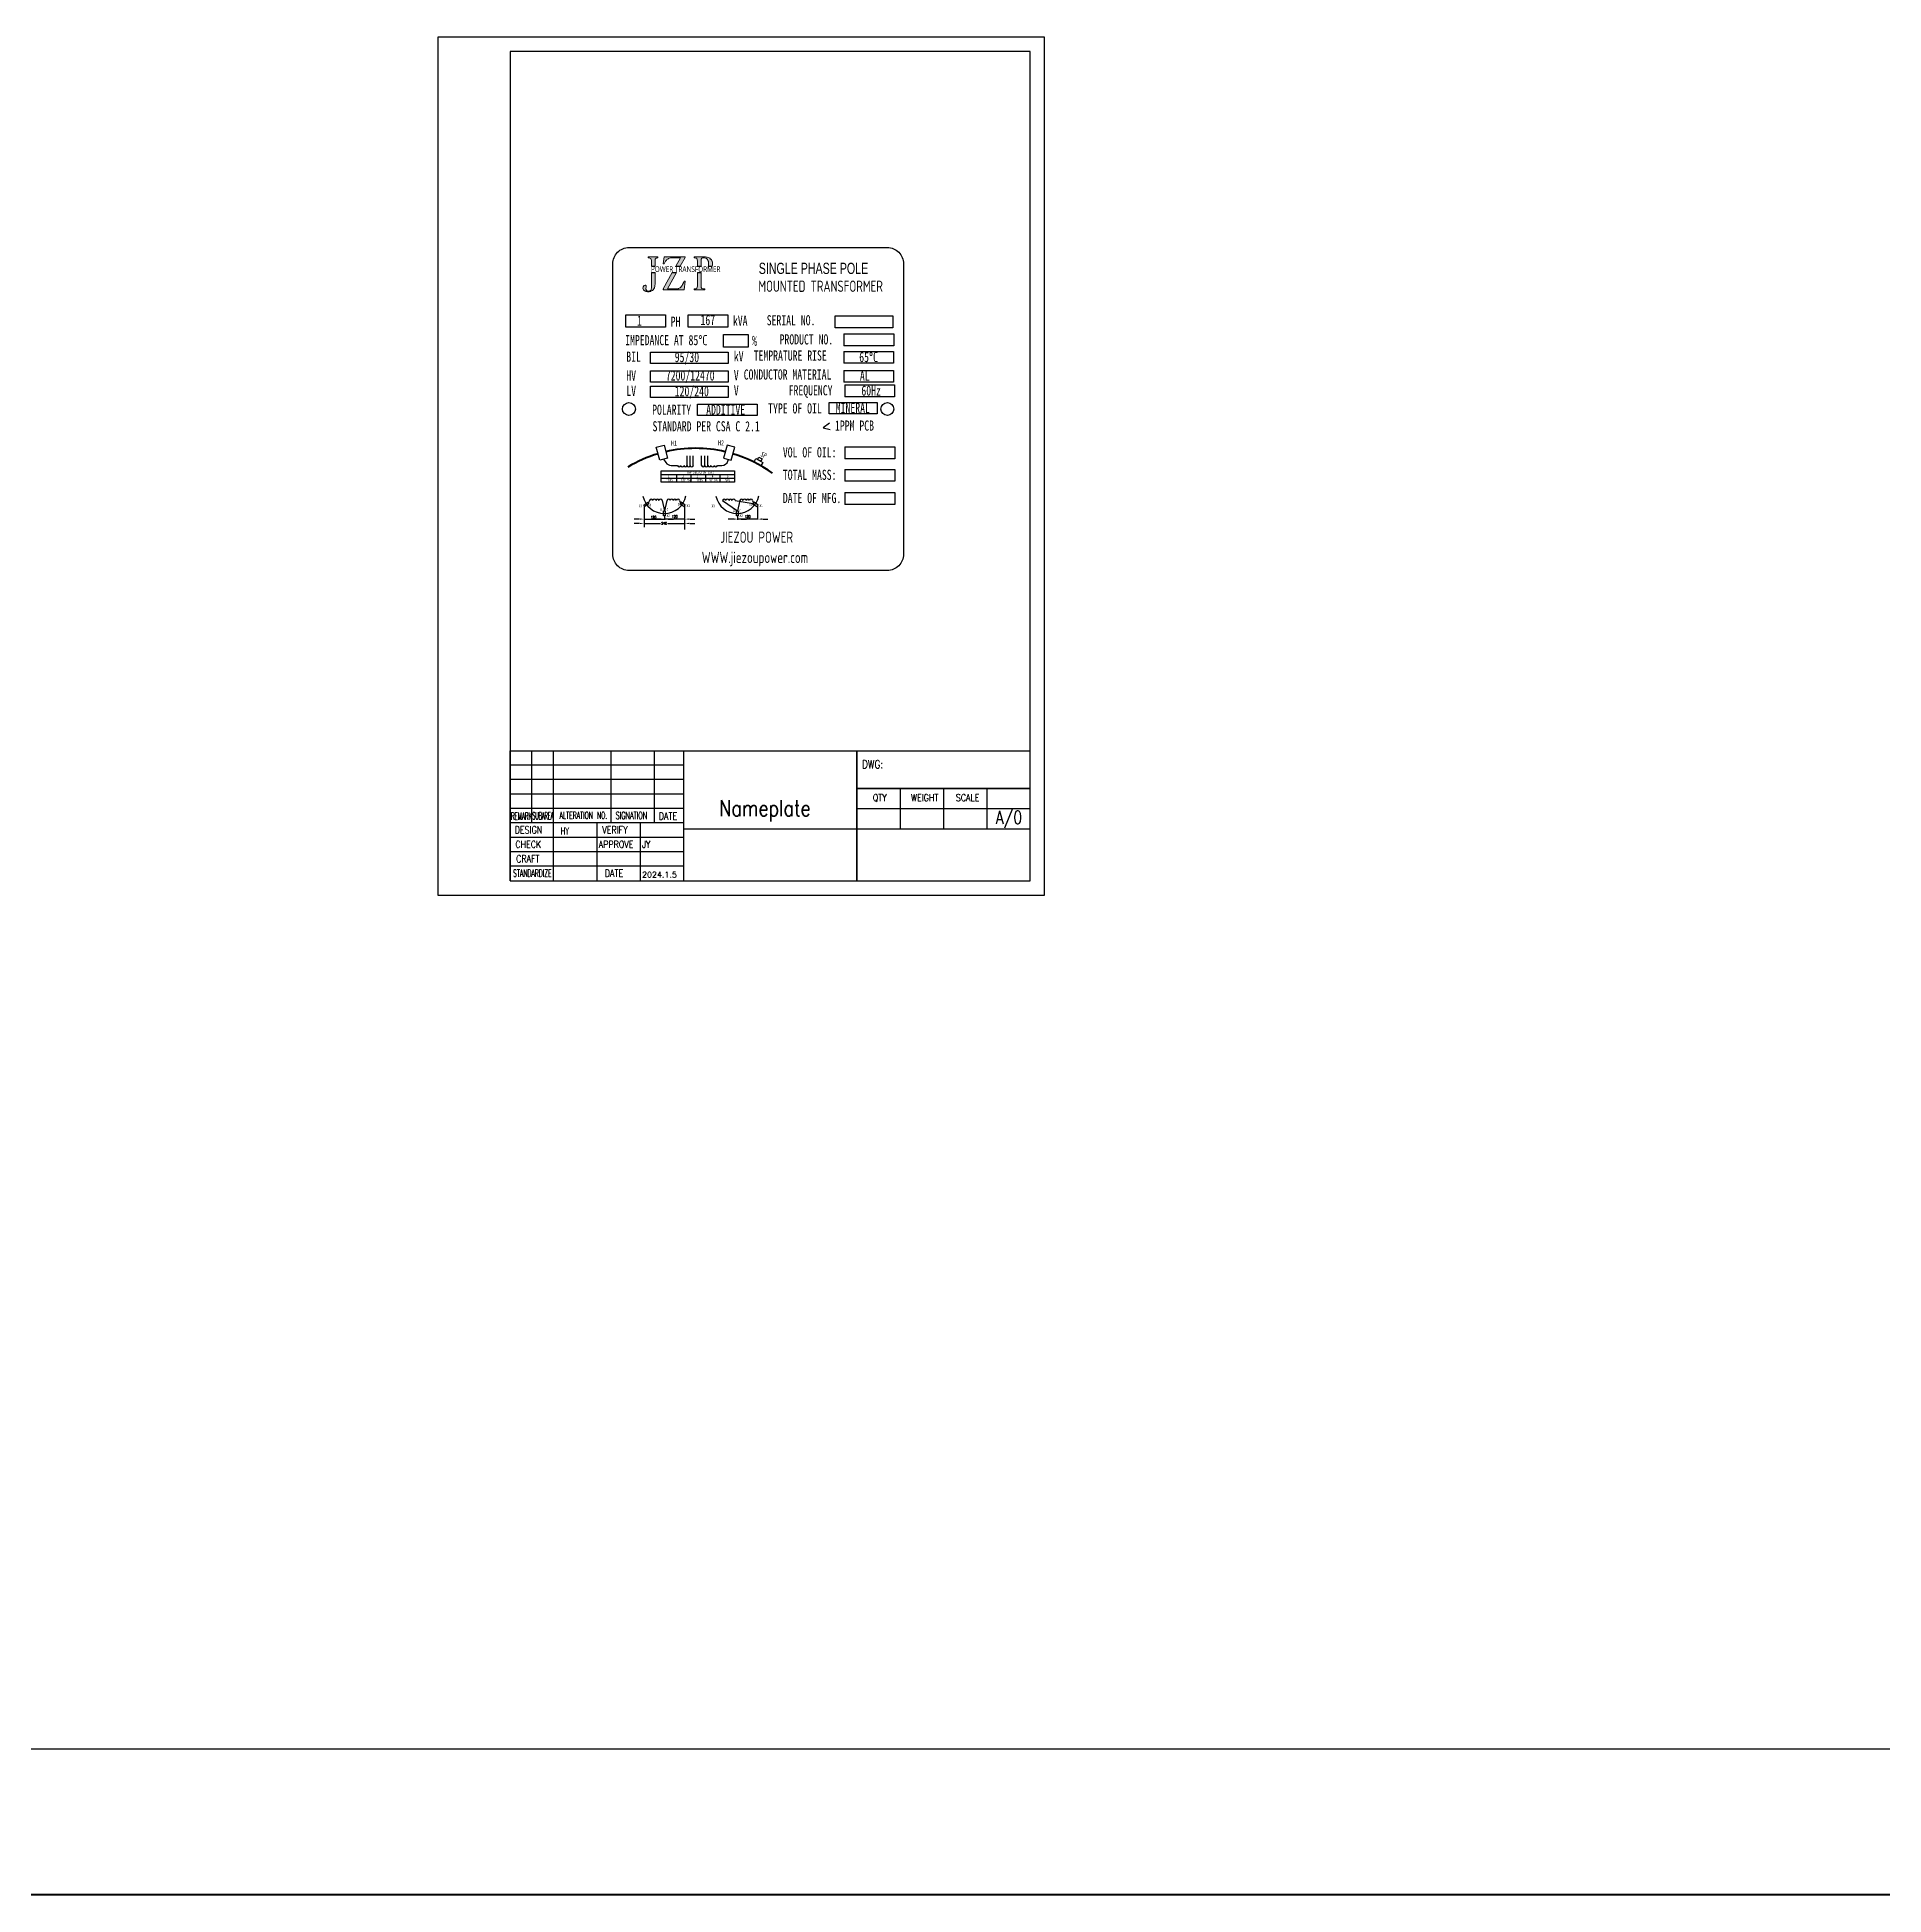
# Model space of a CAD drawing. Header units: millimetres. Extents: x 119255 to 128417, y -8474 to -5265.
# Drawn here: x 121329 to 121901, y -5840 to -5265 of the extents above; entities that cross this region are included whole.
import ezdxf

# ---------------------------------------------------------------- set-up
doc = ezdxf.new("R2010")
doc.units = ezdxf.units.MM
doc.header["$LTSCALE"] = 3
doc.layers.add('INTE_THICK', color=7, linetype='Continuous')
for name, color, linetype, lineweight in [('标注、文本', 3, 'Continuous', 25), ('粗实线', 4, 'Continuous', 53), ('粗实线层', 7, 'Continuous', 50)]:
    doc.layers.add(name, color=color, linetype=linetype, lineweight=lineweight)
doc.styles.add('PC_TEXTSTYLE', font='ISOCP.SHX', dxfattribs={"width": 0.707, "bigfont": 'GBCBIG.SHX'})
doc.styles.get("Standard").update_dxf_attribs({"font": 'txt', "bigfont": 'gbcbig.shx'})
doc.styles.add('TEXTSTYLE_3', font='txt', dxfattribs={"width": 0.8, "bigfont": 'hztxt.shx'})
doc.styles.add('TEXTSTYLE_4', font='txt', dxfattribs={"width": 0.65, "bigfont": 'hztxt.shx'})
doc.styles.add('TEXTSTYLE_5', font='txt', dxfattribs={"width": 0.45, "bigfont": 'hztxt.shx'})
doc.styles.add('TEXTSTYLE_7', font='txt', dxfattribs={"width": 0.75, "bigfont": 'hztxt.shx'})
doc.styles.add('TH_GBDIM', font='romans.shx', dxfattribs={"width": 0.8, "bigfont": 'gbcbig.shx'})

# ---------------------------------------------------------------- blocks, each defined once
blk = doc.blocks.new('A$C78a7ae14')
at = {"layer": '标注、文本'}
h = blk.add_hatch(color=256, dxfattribs=at)
h.dxf.hatch_style = 1
h.paths.add_polyline_path([(-31.93, 92.27), (-33.06, 92.27), (-33.06, 87.56), (-33.08, 87.13), (-33.17, 86.84, -0.564853), (-34.82, 87.12), (-34.73, 87.42), (-34.66, 87.66), (-34.66, 87.98), (-34.71, 88.12), (-34.91, 88.31), (-35.01, 88.34), (-35.29, 88.25), (-35.38, 88.17), (-35.58, 87.88), (-35.61, 87.77), (-35.65, 87.44), (-35.59, 87.11), (-35.49, 86.92), (-35.3, 86.7, 0.201196), (-33.2, 86.46), (-32.92, 86.56), (-32.67, 86.71), (-32.46, 86.91), (-32.27, 87.17), (-32.12, 87.49), (-32.08, 87.59), (-32, 87.92), (-31.94, 88.28), (-31.93, 88.67)])
h.paths.add_polyline_path([(-31.84, 96.46), (-31.8, 96.53), (-31.58, 96.73), (-31.38, 96.77), (-31.03, 96.8), (-31.03, 97.11), (-34, 97.11), (-34, 96.8), (-33.74, 96.78), (-33.49, 96.74), (-33.49, 96.74), (-33.22, 96.58), (-33.09, 96.25), (-33.06, 95.97), (-33.06, 95.55), (-33.06, 94.27), (-31.93, 94.27), (-31.93, 95.72), (-31.93, 95.75), (-31.9, 96.17)])
h.paths.add_polyline_path([(-22.64, 96.89), (-22.64, 97.11), (-29.14, 97.11), (-29.45, 94.91), (-29.14, 94.91), (-29.13, 94.93), (-29, 95.19), (-28.81, 95.58), (-28.8, 95.58), (-28.64, 95.83), (-28.4, 96.11), (-28.25, 96.25), (-28.01, 96.44), (-27.73, 96.6), (-27.46, 96.71), (-27.18, 96.78), (-26.88, 96.8), (-24.06, 96.8), (-25.47, 94.27), (-24.11, 94.27)])
h.paths.add_polyline_path([(-25.23, 92.27), (-26.59, 92.27), (-29.42, 87.18), (-29.42, 86.87), (-22.94, 86.87), (-22.59, 89.62), (-22.94, 89.62), (-23.05, 89.3), (-23.2, 88.95), (-23.23, 88.88), (-23.4, 88.56), (-23.56, 88.28), (-23.76, 88), (-23.96, 87.76), (-24.16, 87.57), (-24.42, 87.38), (-24.65, 87.27), (-24.78, 87.24), (-25.07, 87.2), (-25.39, 87.18), (-28.08, 87.18)])
h.paths.add_polyline_path([(-17.42, 96.67), (-17.21, 96.77), (-16.88, 96.8), (-16.58, 96.79), (-16.32, 96.75), (-16.14, 96.67), (-15.88, 96.48), (-15.68, 96.26), (-15.53, 96), (-15.42, 95.69), (-15.34, 95.34), (-15.32, 94.94), (-15.32, 94.89), (-15.35, 94.49), (-15.39, 94.27), (-14.2, 94.27), (-14.13, 94.58), (-14.11, 94.95), (-14.12, 95.07), (-14.16, 95.43), (-14.27, 95.77), (-14.3, 95.85), (-14.46, 96.15), (-14.66, 96.41), (-14.7, 96.45), (-14.94, 96.67), (-15.2, 96.84), (-15.46, 96.96), (-15.74, 97.02), (-15.9, 97.04), (-16.28, 97.08), (-16.55, 97.11), (-16.72, 97.11), (-19.81, 97.11), (-19.81, 96.8), (-19.62, 96.8), (-19.31, 96.76), (-19.09, 96.68), (-18.98, 96.59), (-18.84, 96.3), (-18.83, 96.21), (-18.8, 95.88), (-18.8, 95.42), (-18.8, 94.27), (-17.68, 94.27), (-17.68, 95.47), (-17.68, 95.55), (-17.67, 95.97), (-17.63, 96.27), (-17.6, 96.41)])
h.paths.add_polyline_path([(-17.68, 92.27), (-18.8, 92.27), (-18.8, 88.18), (-18.8, 88.03), (-18.83, 87.69), (-18.98, 87.4), (-18.99, 87.39), (-19.27, 87.25), (-19.47, 87.22), (-19.81, 87.2), (-19.81, 86.89), (-16.55, 86.89), (-16.55, 87.2), (-16.7, 87.21), (-17.01, 87.23), (-17.12, 87.25), (-17.4, 87.34), (-17.6, 87.59), (-17.64, 87.72), (-17.68, 88.11)])
at = {"layer": '标注、文本', "color": 3, "lineweight": 0}
for p, q in [((-31.03, 97.11), (-34, 97.11)), ((-34, 97.11), (-34, 96.8)), ((-34, 96.8), (-33.74, 96.78)), ((-33.74, 96.78), (-33.49, 96.74)), ((-33.49, 96.74), (-33.49, 96.74)), ((-33.49, 96.74), (-33.23, 96.59)), ((-33.23, 96.59), (-33.21, 96.57)), ((-33.21, 96.57), (-33.09, 96.25)), ((-33.09, 96.25), (-33.06, 95.97)), ((-33.06, 95.97), (-33.06, 95.55)), ((-33.06, 95.55), (-33.06, 94.27)), ((-33.06, 92.27), (-33.06, 87.56)), ((-31.93, 95.75), (-31.9, 96.17)), ((-31.93, 95.72), (-31.93, 95.75)), ((-31.93, 94.27), (-31.93, 95.72)), ((-31.93, 88.67), (-31.93, 92.27)), ((-31.9, 96.17), (-31.84, 96.46)), ((-31.84, 96.46), (-31.8, 96.53)), ((-31.8, 96.53), (-31.58, 96.73)), ((-31.58, 96.73), (-31.38, 96.77)), ((-31.38, 96.77), (-31.03, 96.8)), ((-31.03, 96.8), (-31.03, 97.11)), ((-29.14, 97.11), (-29.45, 94.91)), ((-29.45, 94.91), (-29.14, 94.91)), ((-26.59, 92.27), (-29.42, 87.18)), ((-22.64, 97.11), (-29.14, 97.11)), ((-29.14, 94.91), (-29.13, 94.93)), ((-29.13, 94.93), (-29, 95.19)), ((-29, 95.19), (-28.81, 95.58)), ((-28.81, 95.58), (-28.8, 95.58)), ((-28.8, 95.58), (-28.64, 95.83)), ((-28.64, 95.83), (-28.4, 96.11)), ((-28.4, 96.11), (-28.25, 96.25)), ((-28.26, 96.8), (-28.27, 96.8)), ((-28.25, 96.25), (-28.01, 96.44)), ((-28.08, 87.18), (-25.23, 92.27)), ((-28.01, 96.44), (-27.73, 96.6)), ((-27.73, 96.6), (-27.46, 96.71)), ((-27.46, 96.71), (-27.18, 96.78)), ((-27.18, 96.78), (-26.88, 96.8)), ((-26.88, 96.8), (-25.44, 96.8)), ((-26.88, 96.8), (-24.06, 96.8)), ((-24.06, 96.8), (-25.47, 94.27)), ((-24.11, 94.27), (-22.64, 96.89)), ((-22.64, 96.89), (-22.64, 97.11)), ((-16.72, 97.11), (-19.81, 97.11)), ((-19.81, 97.11), (-19.81, 96.8)), ((-19.81, 96.8), (-19.62, 96.8)), ((-19.62, 96.8), (-19.31, 96.76)), ((-19.31, 96.76), (-19.09, 96.68)), ((-19.09, 96.68), (-18.98, 96.59)), ((-18.98, 96.59), (-18.84, 96.3)), ((-18.84, 96.3), (-18.83, 96.21)), ((-18.83, 96.21), (-18.8, 95.88)), ((-18.8, 95.88), (-18.8, 95.42)), ((-18.8, 95.42), (-18.8, 94.27)), ((-18.8, 92.27), (-18.8, 88.18)), ((-17.68, 95.55), (-17.67, 95.97)), ((-17.68, 95.47), (-17.68, 95.55)), ((-17.68, 94.27), (-17.68, 95.47)), ((-17.68, 88.11), (-17.68, 92.27)), ((-17.67, 95.97), (-17.63, 96.27)), ((-17.63, 96.27), (-17.6, 96.41)), ((-17.6, 96.41), (-17.42, 96.67)), ((-17.42, 96.67), (-17.21, 96.77)), ((-17.21, 96.77), (-16.88, 96.8)), ((-16.88, 96.8), (-16.58, 96.79)), ((-16.55, 97.11), (-16.72, 97.11)), ((-16.58, 96.79), (-16.32, 96.75)), ((-16.28, 97.08), (-16.55, 97.11)), ((-16.32, 96.75), (-16.14, 96.67)), ((-15.9, 97.04), (-16.28, 97.08)), ((-16.14, 96.67), (-15.88, 96.48)), ((-15.74, 97.02), (-15.9, 97.04)), ((-15.88, 96.48), (-15.68, 96.26)), ((-15.46, 96.96), (-15.74, 97.02)), ((-15.68, 96.26), (-15.53, 96)), ((-15.53, 96), (-15.42, 95.69)), ((-15.2, 96.84), (-15.46, 96.96)), ((-15.42, 95.69), (-15.34, 95.34)), ((-15.35, 94.49), (-15.39, 94.27)), ((-15.32, 94.89), (-15.35, 94.49)), ((-15.34, 95.34), (-15.32, 94.94)), ((-15.32, 94.94), (-15.32, 94.89)), ((-14.94, 96.67), (-15.2, 96.84)), ((-14.7, 96.45), (-14.94, 96.67)), ((-14.66, 96.41), (-14.7, 96.45)), ((-14.46, 96.15), (-14.66, 96.41)), ((-14.3, 95.85), (-14.46, 96.15)), ((-14.27, 95.77), (-14.3, 95.85)), ((-14.16, 95.43), (-14.27, 95.77)), ((-14.2, 94.27), (-14.13, 94.58)), ((-14.12, 95.07), (-14.16, 95.43)), ((-14.13, 94.58), (-14.11, 94.95)), ((-14.11, 94.95), (-14.12, 95.07)), ((-35.61, 87.77), (-35.65, 87.44)), ((-35.65, 87.44), (-35.59, 87.11)), ((-35.58, 87.88), (-35.61, 87.77)), ((-35.59, 87.11), (-35.49, 86.92)), ((-35.38, 88.17), (-35.58, 87.88)), ((-35.49, 86.92), (-35.3, 86.7)), ((-35.29, 88.25), (-35.38, 88.17)), ((-35.01, 88.34), (-35.29, 88.25)), ((-34.91, 88.31), (-35.01, 88.34)), ((-34.71, 88.12), (-34.91, 88.31)), ((-34.82, 87.12), (-34.73, 87.42)), ((-34.73, 87.42), (-34.66, 87.66)), ((-34.66, 87.98), (-34.71, 88.12)), ((-34.66, 87.66), (-34.66, 87.98)), ((-33.2, 86.46), (-32.92, 86.56)), ((-33.08, 87.13), (-33.17, 86.84)), ((-33.06, 87.56), (-33.08, 87.13)), ((-32.92, 86.56), (-32.67, 86.71)), ((-32.67, 86.71), (-32.46, 86.91)), ((-32.46, 86.91), (-32.27, 87.17)), ((-32.27, 87.17), (-32.12, 87.49)), ((-32.12, 87.49), (-32.08, 87.59)), ((-32.08, 87.59), (-32, 87.92)), ((-32, 87.92), (-31.94, 88.28)), ((-31.94, 88.28), (-31.93, 88.67)), ((-29.42, 86.87), (-22.94, 86.87)), ((-25.39, 87.18), (-28.08, 87.18)), ((-25.07, 87.2), (-25.39, 87.18)), ((-24.78, 87.24), (-25.07, 87.2)), ((-24.65, 87.27), (-24.78, 87.24)), ((-24.42, 87.38), (-24.65, 87.27)), ((-24.16, 87.57), (-24.42, 87.38)), ((-23.96, 87.76), (-24.16, 87.57)), ((-23.76, 88), (-23.96, 87.76)), ((-23.56, 88.28), (-23.76, 88)), ((-23.4, 88.56), (-23.56, 88.28)), ((-23.23, 88.88), (-23.4, 88.56)), ((-23.2, 88.95), (-23.23, 88.88)), ((-23.05, 89.3), (-23.2, 88.95)), ((-22.94, 89.61), (-23.05, 89.3)), ((-22.59, 89.62), (-22.94, 89.62)), ((-22.94, 89.62), (-22.94, 89.61)), ((-22.94, 86.87), (-22.59, 89.62)), ((-19.47, 87.22), (-19.81, 87.2)), ((-19.81, 87.2), (-19.81, 86.89)), ((-19.81, 86.89), (-16.55, 86.89)), ((-19.27, 87.25), (-19.47, 87.22)), ((-18.99, 87.39), (-19.27, 87.25)), ((-18.98, 87.4), (-18.99, 87.39)), ((-18.83, 87.69), (-18.98, 87.4)), ((-18.8, 88.03), (-18.83, 87.69)), ((-18.8, 88.18), (-18.8, 88.03)), ((-17.64, 87.72), (-17.68, 88.11)), ((-17.6, 87.59), (-17.64, 87.72)), ((-17.4, 87.34), (-17.6, 87.59)), ((-17.39, 87.33), (-17.4, 87.34)), ((-17.12, 87.25), (-17.39, 87.33)), ((-17.01, 87.23), (-17.12, 87.25)), ((-16.7, 87.21), (-17.01, 87.23)), ((-16.55, 87.2), (-16.7, 87.21)), ((-16.55, 86.89), (-16.55, 87.2))]:
    blk.add_line(p, q, dxfattribs=at)
at = {"layer": '标注、文本'}
for p, q in [((-33.06, 94.27), (-31.93, 94.27)), ((-33.06, 92.27), (-31.93, 92.27)), ((-26.59, 92.27), (-25.23, 92.27)), ((-25.47, 94.27), (-24.11, 94.27)), ((-18.8, 94.27), (-17.68, 94.27)), ((-18.8, 92.27), (-17.68, 92.27)), ((-15.39, 94.27), (-14.2, 94.27)), ((-29.42, 87.18), (-29.42, 86.87)), ((-3.08, 73.07), (-3.08, 69.2)), ((26.52, 73.27), (26.52, 69.59)), ((26.5, 67.84), (26.5, 64.16)), ((26.5, 61.97), (26.5, 58.29)), ((21.96, 52.02), (36.86, 52.02)), ((21.96, 48.54), (21.96, 52.02)), ((26.8, 57.49), (26.8, 53.81)), ((36.86, 52.02), (36.86, 48.54)), ((-18.75, 51.47), (-0.35, 51.47)), ((-18.75, 47.99), (-18.75, 51.47)), ((-0.35, 47.99), (-18.75, 47.99)), ((-0.35, 51.47), (-0.35, 47.99)), ((36.86, 48.54), (21.96, 48.54)), ((22.12, 45.58), (20.15, 44.13)), ((20.15, 44.13), (22.33, 43.62)), ((-22.01, 32.54), (-22.01, 35.52)), ((-21.04, 32.54), (-21.04, 35.52)), ((-20.07, 32.54), (-20.07, 35.52)), ((-17.49, 32.54), (-17.49, 35.52)), ((-16.52, 32.54), (-16.52, 35.52)), ((-15.55, 32.54), (-15.55, 35.52)), ((26.86, 38.28), (26.86, 34.6)), ((-30.03, 29.73), (-7.35, 29.73)), ((-29.28, 34.49), (-28.58, 33.44)), ((-26.91, 32.54), (-24.93, 32.54)), ((-25.28, 29.73), (-25.28, 27.33)), ((-20.8, 29.73), (-20.8, 27.33)), ((-16.32, 29.73), (-16.32, 27.33)), ((-12.63, 32.54), (-11.21, 32.54)), ((-11.84, 29.73), (-11.84, 27.33)), ((-9.34, 33.83), (-9.13, 34.39)), ((26.86, 31.31), (26.86, 27.63)), ((-30.03, 28.57), (-7.35, 28.57)), ((26.86, 24.14), (26.86, 20.46)), ((-35.27, 20.04), (-35.27, 13.37)), ((-33.59, 21.65), (-34.03, 20.88)), ((-29.7, 21.65), (-29.03, 18.45)), ((-28.22, 21.65), (-29.03, 18.45)), ((-24.32, 21.65), (-24.02, 20.88)), ((-22.78, 20.04), (-22.78, 12.65)), ((-11, 21.65), (-6.44, 18.45)), ((-7.11, 21.65), (-1.5, 20.78)), ((-5.63, 21.65), (-6.44, 18.45)), ((-1.73, 21.65), (-1.43, 20.88)), ((-0.2, 20.04), (-0.2, 15.92)), ((-35.27, 14.53), (-30.25, 14.53)), ((-29.03, 16.95), (-29.03, 15.73)), ((-29.03, 16.95), (-29.03, 15.89)), ((-27.91, 14.53), (-22.78, 14.53)), ((-6.44, 16.95), (-6.44, 15.73)), ((-6.44, 16.95), (-6.44, 15.89))]:
    blk.add_line(p, q, dxfattribs=at)
at = {"layer": '标注、文本', "color": 3}
for p, q in [((-36.92, 15.92), (-38.42, 15.92)), ((-36.92, 14.58), (-38.42, 14.58)), ((-35.42, 15.92), (-29.17, 15.92)), ((-30.24, 15.92), (-31.88, 15.92)), ((-22.64, 15.92), (-28.88, 15.92)), ((-27.82, 15.92), (-26.17, 15.92)), ((-21.14, 15.92), (-19.64, 15.92)), ((-21.14, 14.58), (-19.64, 14.58)), ((-7.65, 15.92), (-9.3, 15.92)), ((-0.05, 15.92), (-6.3, 15.92)), ((-5.23, 15.92), (-3.58, 15.92)), ((1.45, 15.92), (2.95, 15.92))]:
    blk.add_line(p, q, dxfattribs=at)
at = {"layer": '标注、文本'}
blk.add_lwpolyline([(-40, 100), (40, 100, -0.414214), (45, 95), (45, 5, -0.414214), (40, 0), (-40, 0, -0.414214), (-45, 5), (-45, 95, -0.414214)], format="xyb", close=True, dxfattribs=at)
for points in [[(-40.95, 79.2), (-28.68, 79.2), (-28.68, 75.33), (-40.95, 75.33)], [(-21.7, 79.2), (-9.42, 79.2), (-9.42, 75.33), (-21.7, 75.33)], [(23.81, 78.85), (41.72, 78.85), (41.72, 75.17), (23.81, 75.17)], [(-33.37, 67.62), (-9.29, 67.62), (-9.29, 64.15), (-33.37, 64.15)], [(-33.37, 61.78), (-9.29, 61.78), (-9.29, 58.31), (-33.37, 58.31)], [(-33.37, 57.05), (-9.29, 57.05), (-9.29, 53.58), (-33.37, 53.58)], [(-31.52, 38.16), (-29.14, 38.78), (-28.09, 34.81), (-30.46, 34.18)], [(-7.26, 38.16), (-9.64, 38.78), (-10.69, 34.81), (-8.31, 34.18)], [(-0.72, 34.65), (1.45, 33.48), (0.88, 32.44), (-1.28, 33.61)], [(0.21, 35.13), (1.25, 34.57), (0.84, 33.81), (-0.2, 34.37)], [(-30.03, 30.9), (-7.35, 30.9), (-7.35, 27.33), (-30.03, 27.33)], [(-34.2, 21.12), (-33.87, 20.64), (-35.11, 19.8), (-35.44, 20.28)], [(-29.32, 18.45), (-28.74, 18.45), (-28.74, 16.95), (-29.32, 16.95)], [(-23.86, 21.12), (-24.19, 20.64), (-22.95, 19.8), (-22.62, 20.28)], [(-6.73, 18.45), (-6.15, 18.45), (-6.15, 16.95), (-6.73, 16.95)], [(-1.27, 21.12), (-1.6, 20.64), (-0.36, 19.8), (-0.03, 20.28)]]:
    blk.add_lwpolyline(points, close=True, dxfattribs=at)
for points in [[(-3.08, 69.2), (-10.72, 69.2), (-10.72, 73.07), (-3.08, 73.07)], [(26.52, 73.27), (41.97, 73.27), (41.97, 69.59), (26.52, 69.59)], [(26.5, 67.84), (41.95, 67.84), (41.95, 64.16), (26.5, 64.16)], [(26.5, 61.97), (41.95, 61.97), (41.95, 58.29), (26.5, 58.29)], [(26.8, 57.49), (42.25, 57.49), (42.25, 53.81), (26.8, 53.81)], [(26.86, 38.28), (42.31, 38.28), (42.31, 34.6), (26.86, 34.6)], [(26.86, 31.31), (42.31, 31.31), (42.31, 27.63), (26.86, 27.63)], [(26.86, 24.14), (42.31, 24.14), (42.31, 20.46), (26.86, 20.46)]]:
    blk.add_lwpolyline(points, dxfattribs=at)
for centre in [(-40, 50), (40, 50)]:
    blk.add_circle(centre, 2, dxfattribs=at)
for centre, radius, start, end in [((-33.96, 89.09), 2.73, 240.63938, 286.14253), ((-33.91, 87.48), 0.976, 201.48435, 319.32465), ((-26.91, 34.54), 2, 213.55601, 270), ((-24.45, 32.54), 0.485, 180, 0), ((-23.47, 32.54), 0.485, 180, 0), ((-22.5, 32.54), 0.485, 180, 0), ((-21.52, 32.54), 0.485, 180, 0), ((-20.55, 32.54), 0.485, 180, 0), ((-17.01, 32.54), 0.485, 180, 0), ((-16.04, 32.54), 0.485, 180, 0), ((-15.06, 32.54), 0.485, 180, 0), ((-14.09, 32.54), 0.485, 180, 0), ((-13.11, 32.54), 0.485, 180, 0), ((-11.21, 34.54), 2, 270, 339.0548), ((-29.01, 24.43), 6.79, 191.61474, 348.65109), ((-6.42, 24.43), 6.79, 191.61474, 348.65109), ((-33.11, 21.65), 0.485, 360, 180), ((-32.13, 21.65), 0.485, 360, 180), ((-31.16, 21.65), 0.485, 360, 180), ((-30.18, 21.65), 0.485, 360, 180), ((-27.73, 21.65), 0.485, 360, 180), ((-26.76, 21.65), 0.485, 360, 180), ((-25.78, 21.65), 0.485, 360, 180), ((-24.81, 21.65), 0.485, 360, 180), ((-10.52, 21.65), 0.485, 360, 180), ((-9.54, 21.65), 0.485, 360, 180), ((-8.57, 21.65), 0.485, 360, 180), ((-7.59, 21.65), 0.485, 360, 180), ((-5.14, 21.65), 0.485, 360, 180), ((-4.17, 21.65), 0.485, 360, 180), ((-3.19, 21.65), 0.485, 360, 180), ((-2.22, 21.65), 0.485, 360, 180)]:
    blk.add_arc(centre, radius, start, end, dxfattribs=at)
at = {"layer": '标注、文本', "color": 3}
for points in [[(-36.77, 16.15), (-36.77, 15.69), (-35.4, 15.92)], [(-36.77, 14.8), (-36.77, 14.35), (-35.4, 14.58)], [(-30.24, 16.15), (-30.24, 15.69), (-28.87, 15.92)], [(-27.82, 16.15), (-27.82, 15.69), (-29.19, 15.92)], [(-21.28, 16.15), (-21.28, 15.69), (-22.65, 15.92)], [(-21.28, 14.8), (-21.28, 14.35), (-22.65, 14.58)], [(-7.65, 16.15), (-7.65, 15.69), (-6.28, 15.92)], [(-5.23, 16.15), (-5.23, 15.69), (-6.6, 15.92)], [(1.3, 16.15), (1.3, 15.69), (-0.06, 15.92)]]:
    blk.add_solid(points, dxfattribs=at)
at = {"layer": '粗实线', "ltscale": 2}
for start, end in [(106.55111, 120.99031), (76.91188, 103.08812), (54.11891, 73.44889)]:
    blk.add_arc((-19.39, -2.87), 40.71, start, end, dxfattribs=at)
at = {"layer": '标注、文本', "attachment_point": 1, "style": 'PC_TEXTSTYLE'}
for s, width, gutter_width, insert, char_height in [('{\\fLucida Bright|b0|i0|c0|p18;POWER TRANSFORMER}', 20.0156, 8.68, (-33.19, 94.19), 1.736), ('{\\fHigh Tower Text|b0|i0|c0|p18;SINGLE PHASE POLE}', 40.1818, 17.43, (0.19, 95.3), 3.485), ('{\\fISOCPEUR|b0|i0|c0|p34;MOUNTED TRANSFORMER}', 48.5551, 8.68, (0.06, 89.77), 3.485), ('{\\fFangSong|b0|i0|c134|p49;1}', 43.6996, 7.81, (-37.49, 78.94), 3.1365), ('{\\fFangSong|b0|i0|c0|p49;PH}', 43.6996, 7.81, (-27.08, 78.65), 3.1365), ('{\\fFangSong|b0|i0|c134|p49;167}', 43.6996, 7.81, (-17.85, 79.13), 3.1365), ('{\\fFangSong|b0|i0|c0|p49;kVA}', 48.5551, 8.68, (-7.81, 78.91), 3.1365), ('{\\fFangSong|b0|i0|c134|p49;SERIAL NO.}', 48.5551, 8.68, (2.65, 79.06), 3.1365), ('{\\fFangSong|b0|i0|c134|p49;IMPEDANCE AT 85\\fISOCPEUR|b0|i0|c0|p34;%%DC}', 48.5551, 8.68, (-41.16, 72.9), 3.1365), ('{\\fFangSong|b0|i0|c134|p49;%}', 48.5551, 8.68, (-1.87, 72.74), 3.1365), ('{\\fFangSong|b0|i0|c134|p49;PRODUCT NO.}', 48.5551, 8.68, (6.64, 73.13), 3.1365), ('{\\fFangSong|b0|i0|c134|p49;BIL}', 48.5551, 8.68, (-40.81, 67.78), 3.1365), ('{\\fFangSong|b0|i0|c134|p49;95/30}', 39.9569, 7.14, (-25.82, 67.66), 3.1365), ('{\\fFangSong|b0|i0|c0|p49;kV}', 48.5551, 8.68, (-7.53, 67.9), 3.1365), ('{\\fFangSong|b0|i0|c134|p49;TEMPRATURE RISE}', 48.5551, 8.68, (-1.39, 68.13), 3.1365), ('{\\fFangSong|b0|i0|c134|p49;65\\fISOCPEUR|b0|i0|c0|p34;%%DC}', 48.5551, 8.68, (31.29, 67.68), 3.1365), ('{\\fFangSong|b0|i0|c134|p49;HV}', 48.5551, 8.68, (-40.81, 61.95), 3.1365), ('{\\fFangSong|b0|i0|c134|p49;7200/12470}', 39.9569, 7.14, (-28.57, 61.96), 3.1365), ('{\\fFangSong|b0|i0|c0|p49;V}', 48.5551, 8.68, (-7.53, 62.07), 3.1365), ('{\\fFangSong|b0|i0|c134|p49;CONDUCTOR MATERIAL}', 48.5551, 8.68, (-4.47, 62.26), 3.1365), ('{\\fFangSong|b0|i0|c134|p49;AL}', 48.5551, 8.68, (31.5, 61.88), 3.1365), ('{\\fFangSong|b0|i0|c134|p49;LV}', 48.5551, 8.68, (-40.81, 57.21), 3.1365), ('{\\fFangSong|b0|i0|c134|p49;120/240}', 39.9569, 7.14, (-25.82, 57.09), 3.1365), ('{\\fFangSong|b0|i0|c0|p49;V}', 48.5551, 8.68, (-7.53, 57.33), 3.1365), ('{\\fFangSong|b0|i0|c134|p49;TYPE OF OIL}', 48.5551, 8.68, (3.1, 51.77), 3.1365), ('{\\fFangSong|b0|i0|c134|p49;FREQUENCY}', 48.5551, 8.68, (9.44, 57.37), 3.1365), ('{\\fFangSong|b0|i0|c134|p49;MINERAL}', 39.9569, 7.14, (24.03, 51.93), 3.1365), ('{\\fFangSong|b0|i0|c134|p49;60Hz}', 48.5551, 8.68, (31.96, 57.27), 3.1365), ('{\\fFangSong|b0|i0|c134|p49;POLARITY }', 48.5551, 8.68, (-32.82, 51.35), 3.1365), ('{\\fFangSong|b0|i0|c134|p49;STANDARD PER CSA C 2.1}', 48.5551, 8.68, (-32.69, 46.23), 3.1365), ('{\\fFangSong|b0|i0|c134|p49;ADDITIVE}', 39.9569, 7.14, (-16.09, 51.38), 3.1365), ('{\\fFangSong|b0|i0|c134|p49;1PPM PCB}', 48.5551, 8.68, (23.79, 46.45), 3.1365), ('{\\fFangSong|b0|i0|c134|p49;H2}', 24.2775, 4.34, (-12.4, 40.3), 1.5683), ('{\\fFangSong|b0|i0|c134|p49;H1}', 24.2775, 4.34, (-26.94, 40.24), 1.5683), ('{\\fFangSong|b0|i0|c134|p49;VOL OF OIL:}', 48.5551, 8.68, (7.65, 38.17), 3.1365), ('{\\fFangSong|b0|i0|c134|p49;1}', 13.3233, 2.38, (-27.91, 29.64), 0.8606), ('{\\fFangSong|b0|i0|c134|p49;2}', 13.3233, 2.38, (-23.48, 29.61), 0.8606), ('{\\fFangSong|b0|i0|c134|p49;TAP SELECTOM (SP)}', 13.3233, 2.38, (-22.13, 30.86), 0.8606), ('{\\fFangSong|b0|i0|c134|p49;3}', 13.3233, 2.38, (-19.11, 29.62), 0.8606), ('{\\fFangSong|b0|i0|c134|p49;4}', 13.3233, 2.38, (-14.35, 29.63), 0.8606), ('{\\fFangSong|b0|i0|c134|p49;5}', 13.3233, 2.38, (-9.69, 29.6), 0.8606), ('{\\fFangSong|b0|i0|c134|p49;TOTAL MASS:}', 48.5551, 8.68, (7.65, 31.2), 3.1365), ('{\\fFangSong|b0|i0|c134|p49;105%}', 13.3233, 2.38, (-28.38, 28.39), 0.8606), ('{\\fFangSong|b0|i0|c134|p49;102.5%}', 13.3233, 2.38, (-23.98, 28.39), 0.8606), ('{\\fFangSong|b0|i0|c134|p49;100%}', 13.3233, 2.38, (-19.1, 28.38), 0.8606), ('{\\fFangSong|b0|i0|c134|p49;97.5%}', 13.3233, 2.38, (-15.1, 28.39), 0.8606), ('{\\fFangSong|b0|i0|c134|p49;95%}', 13.3233, 2.38, (-10.28, 28.39), 0.8606), ('{\\fFangSong|b0|i0|c134|p49;DATE OF MFG.}', 48.5551, 8.68, (7.65, 24.02), 3.1365), ('{\\fFangSong|b0|i0|c134|p49;X3}', 13.3233, 2.38, (-36.98, 20.44), 0.8606), ('{\\fFangSong|b0|i0|c134|p49;A}', 13.3233, 2.38, (-33.65, 20.65), 0.8606), ('{\\fFangSong|b0|i0|c134|p49;B}', 13.3233, 2.38, (-30.26, 19.3), 0.8606), ('{\\fFangSong|b0|i0|c134|p49;X2}', 13.3233, 2.38, (-28.36, 17.42), 0.8606), ('{\\fFangSong|b0|i0|c134|p49;C}', 13.3233, 2.38, (-28.33, 19.41), 0.8606), ('{\\fFangSong|b0|i0|c134|p49;D}', 13.3233, 2.38, (-24.83, 20.92), 0.8606), ('{\\fFangSong|b0|i0|c134|p49;X1}', 13.3233, 2.38, (-22.16, 20.53), 0.8606), ('{\\fFangSong|b0|i0|c134|p49;X3}', 13.3233, 2.38, (-14.39, 20.44), 0.8606), ('{\\fFangSong|b0|i0|c134|p49;A}', 13.3233, 2.38, (-7.73, 18.94), 0.8606), ('{\\fFangSong|b0|i0|c134|p49;C}', 13.3233, 2.38, (-5.87, 18.86), 0.8606), ('{\\fFangSong|b0|i0|c134|p49;X2}', 13.3233, 2.38, (-5.77, 17.42), 0.8606), ('{\\fFangSong|b0|i0|c134|p49;B}', 13.3233, 2.38, (-2.85, 20.93), 0.8606), ('{\\fFangSong|b0|i0|c134|p49;D}', 13.3233, 2.38, (-2.25, 20.92), 0.8606), ('{\\fFangSong|b0|i0|c134|p49;X1}', 13.3233, 2.38, (0.43, 20.53), 0.8606), ('{\\fISOCPEUR|b0|i0|c0|p34;JIEZOU POWER}', 48.5551, 8.68, (-11.72, 12.05), 3.485), ('{\\fISOCPEUR|b0|i0|c0|p34;WWW.jiezoupower.com}', 48.5551, 8.68, (-17.46, 5.8), 3.485)]:
    blk.add_mtext_dynamic_manual_height_columns(s, width=width, gutter_width=gutter_width, heights=[0], dxfattribs=dict(at, insert=insert, char_height=char_height))
at = {"layer": '标注、文本', "insert": (1.31, 36.89), "char_height": 1.5683, "attachment_point": 1, "rotation": 332.46241, "style": 'PC_TEXTSTYLE'}
blk.add_mtext_dynamic_manual_height_columns('{\\fFangSong|b0|i0|c134|p49;SP}', width=24.2775, gutter_width=4.34, heights=[0], dxfattribs=at)
at = {"layer": '标注、文本', "color": 2, "char_height": 0.777, "attachment_point": 5, "style": 'TH_GBDIM'}
for s, insert in [('120', (-32.4, 16.49)), ('240', (-29.1, 14.59)), ('120', (-25.83, 16.7)), ('120', (-3.25, 16.7))]:
    blk.add_mtext(s, dxfattribs=dict(at, insert=insert))

msp = doc.modelspace()

# ---------------------------------------------------------------- linework, layer by layer
at = {"color": 7, "linetype": 'Continuous'}
for p, q in [((121475.51, -5485.6), (121636.54, -5485.6)), ((121475.51, -5525.86), (121475.51, -5485.6)), ((121475.51, -5485.66), (121636.53, -5485.66)), ((121482.22, -5507.96), (121482.22, -5485.6)), ((121488.93, -5525.86), (121488.93, -5485.6)), ((121506.82, -5507.96), (121506.82, -5485.6)), ((121520.24, -5507.96), (121520.24, -5485.6)), ((121529.19, -5485.6), (121529.19, -5525.86)), ((121529.21, -5485.63), (121529.21, -5525.88)), ((121529.21, -5485.63), (121636.56, -5485.63)), ((121582.86, -5525.86), (121582.86, -5485.6)), ((121582.88, -5485.63), (121582.88, -5525.88)), ((121529.19, -5490.07), (121475.51, -5490.07)), ((121529.19, -5494.54), (121475.51, -5494.54)), ((121529.19, -5499.02), (121475.51, -5499.02)), ((121582.86, -5497.23), (121636.54, -5497.23)), ((121582.88, -5497.26), (121636.56, -5497.26)), ((121596.28, -5497.23), (121596.28, -5509.75)), ((121596.3, -5497.26), (121596.3, -5509.78)), ((121609.7, -5497.23), (121609.7, -5509.75)), ((121609.72, -5497.26), (121609.72, -5509.78)), ((121623.12, -5497.23), (121623.12, -5509.75)), ((121623.14, -5497.26), (121623.14, -5509.78)), ((121529.19, -5503.49), (121475.51, -5503.49)), ((121582.86, -5503.49), (121636.54, -5503.49)), ((121582.88, -5503.52), (121636.56, -5503.52)), ((121529.19, -5507.96), (121475.51, -5507.96)), ((121502.35, -5507.96), (121502.35, -5525.86)), ((121515.77, -5507.96), (121515.77, -5525.86)), ((121529.19, -5509.75), (121636.54, -5509.75)), ((121529.21, -5509.78), (121636.56, -5509.78)), ((121529.19, -5512.44), (121475.51, -5512.44)), ((121529.19, -5516.91), (121475.51, -5516.91)), ((121529.19, -5521.38), (121475.51, -5521.38))]:
    msp.add_line(p, q, dxfattribs=at)
at = {"layer": 'INTE_THICK'}
for p, q in [((121636.53, -5269.11), (121475.51, -5269.11)), ((121475.51, -5269.11), (121475.51, -5525.86)), ((121636.53, -5525.86), (121636.53, -5269.11)), ((121475.51, -5525.86), (121636.53, -5525.86))]:
    msp.add_line(p, q, dxfattribs=at)
at = {"layer": '标注、文本'}
msp.add_line((123044.2, -5794.75), (119255.17, -5794.75), dxfattribs=at)
at = {"layer": '粗实线'}
msp.add_line((122999.1, -5839.86), (119480.7, -5839.86), dxfattribs=at)
at = {"layer": '粗实线层', "color": 1, "lineweight": -3}
for p, q in [((121641.01, -5264.64), (121453.15, -5264.64)), ((121453.15, -5264.64), (121453.15, -5530.33)), ((121641.01, -5530.33), (121641.01, -5264.64)), ((121453.15, -5530.33), (121641.01, -5530.33))]:
    msp.add_line(p, q, dxfattribs=at)

# ---------------------------------------------------------------- block references
at = {"layer": '标注、文本'}
msp.add_blockref('A$C78a7ae14', (121552.33, -5429.79), dxfattribs=at)

# ---------------------------------------------------------------- texts
at = {"color": 7}
for s, height, style, width, p in [('DWG:', 2.5, 'TEXTSTYLE_7', 0.8, (121584.5, -5491.05)), ('REMARK', 2.236, 'TEXTSTYLE_5', 0.45, (121475.81, -5506.96)), ('SUBAREA', 2.236, 'TEXTSTYLE_5', 0.4, (121482.43, -5506.85)), ('ALTERATION NO.', 2.2365, 'TEXTSTYLE_3', 0.5, (121490.84, -5506.73)), ('SIGNATION', 2.236, 'TEXTSTYLE_4', 0.65, (121508.21, -5506.74)), ('Nameplate', 5, 'TEXTSTYLE_7', 0.8, (121540.28, -5505.88)), ('STANDARDIZE', 2.2365, 'TEXTSTYLE_3', 0.5, (121476.47, -5524.64))]:
    msp.add_text(s, height=height, dxfattribs=dict(at, style=style, width=width)).set_placement(p)
for s, height, width, p in [('QTY', 2.236, 0.8, (121587.84, -5501.25)), ('WEIGHT', 2.236, 0.8, (121599.68, -5501.25)), ('SCALE', 2.236, 0.8, (121613.55, -5501.25)), ('DATE', 2.236, 0.8, (121521.59, -5506.94)), ('A/0', 4, 0.8, (121625.83, -5508.23)), ('DESIGN', 2.236, 0.8, (121476.98, -5511.22)), ('HY', 2.236, 0.55, (121491.19, -5511.55)), ('VERIFY', 2.236, 0.8, (121504.09, -5511.22)), ('CHECK', 2.236, 0.8, (121477.19, -5515.69)), ('APPROVE', 2.236, 0.8, (121502.99, -5515.69)), ('JY', 2.236, 0.8, (121516.41, -5515.69)), ('CRAFT', 2.236, 0.8, (121477.43, -5520.17)), ('DATE', 2.236, 0.8, (121504.87, -5524.64))]:
    msp.add_text(s, height=height, dxfattribs=dict(at, width=width)).set_placement(p)
msp.add_text('2024.1.5', height=1.8, dxfattribs=at).set_placement((121516.38, -5524.87))

doc.saveas('drawing.dxf')
